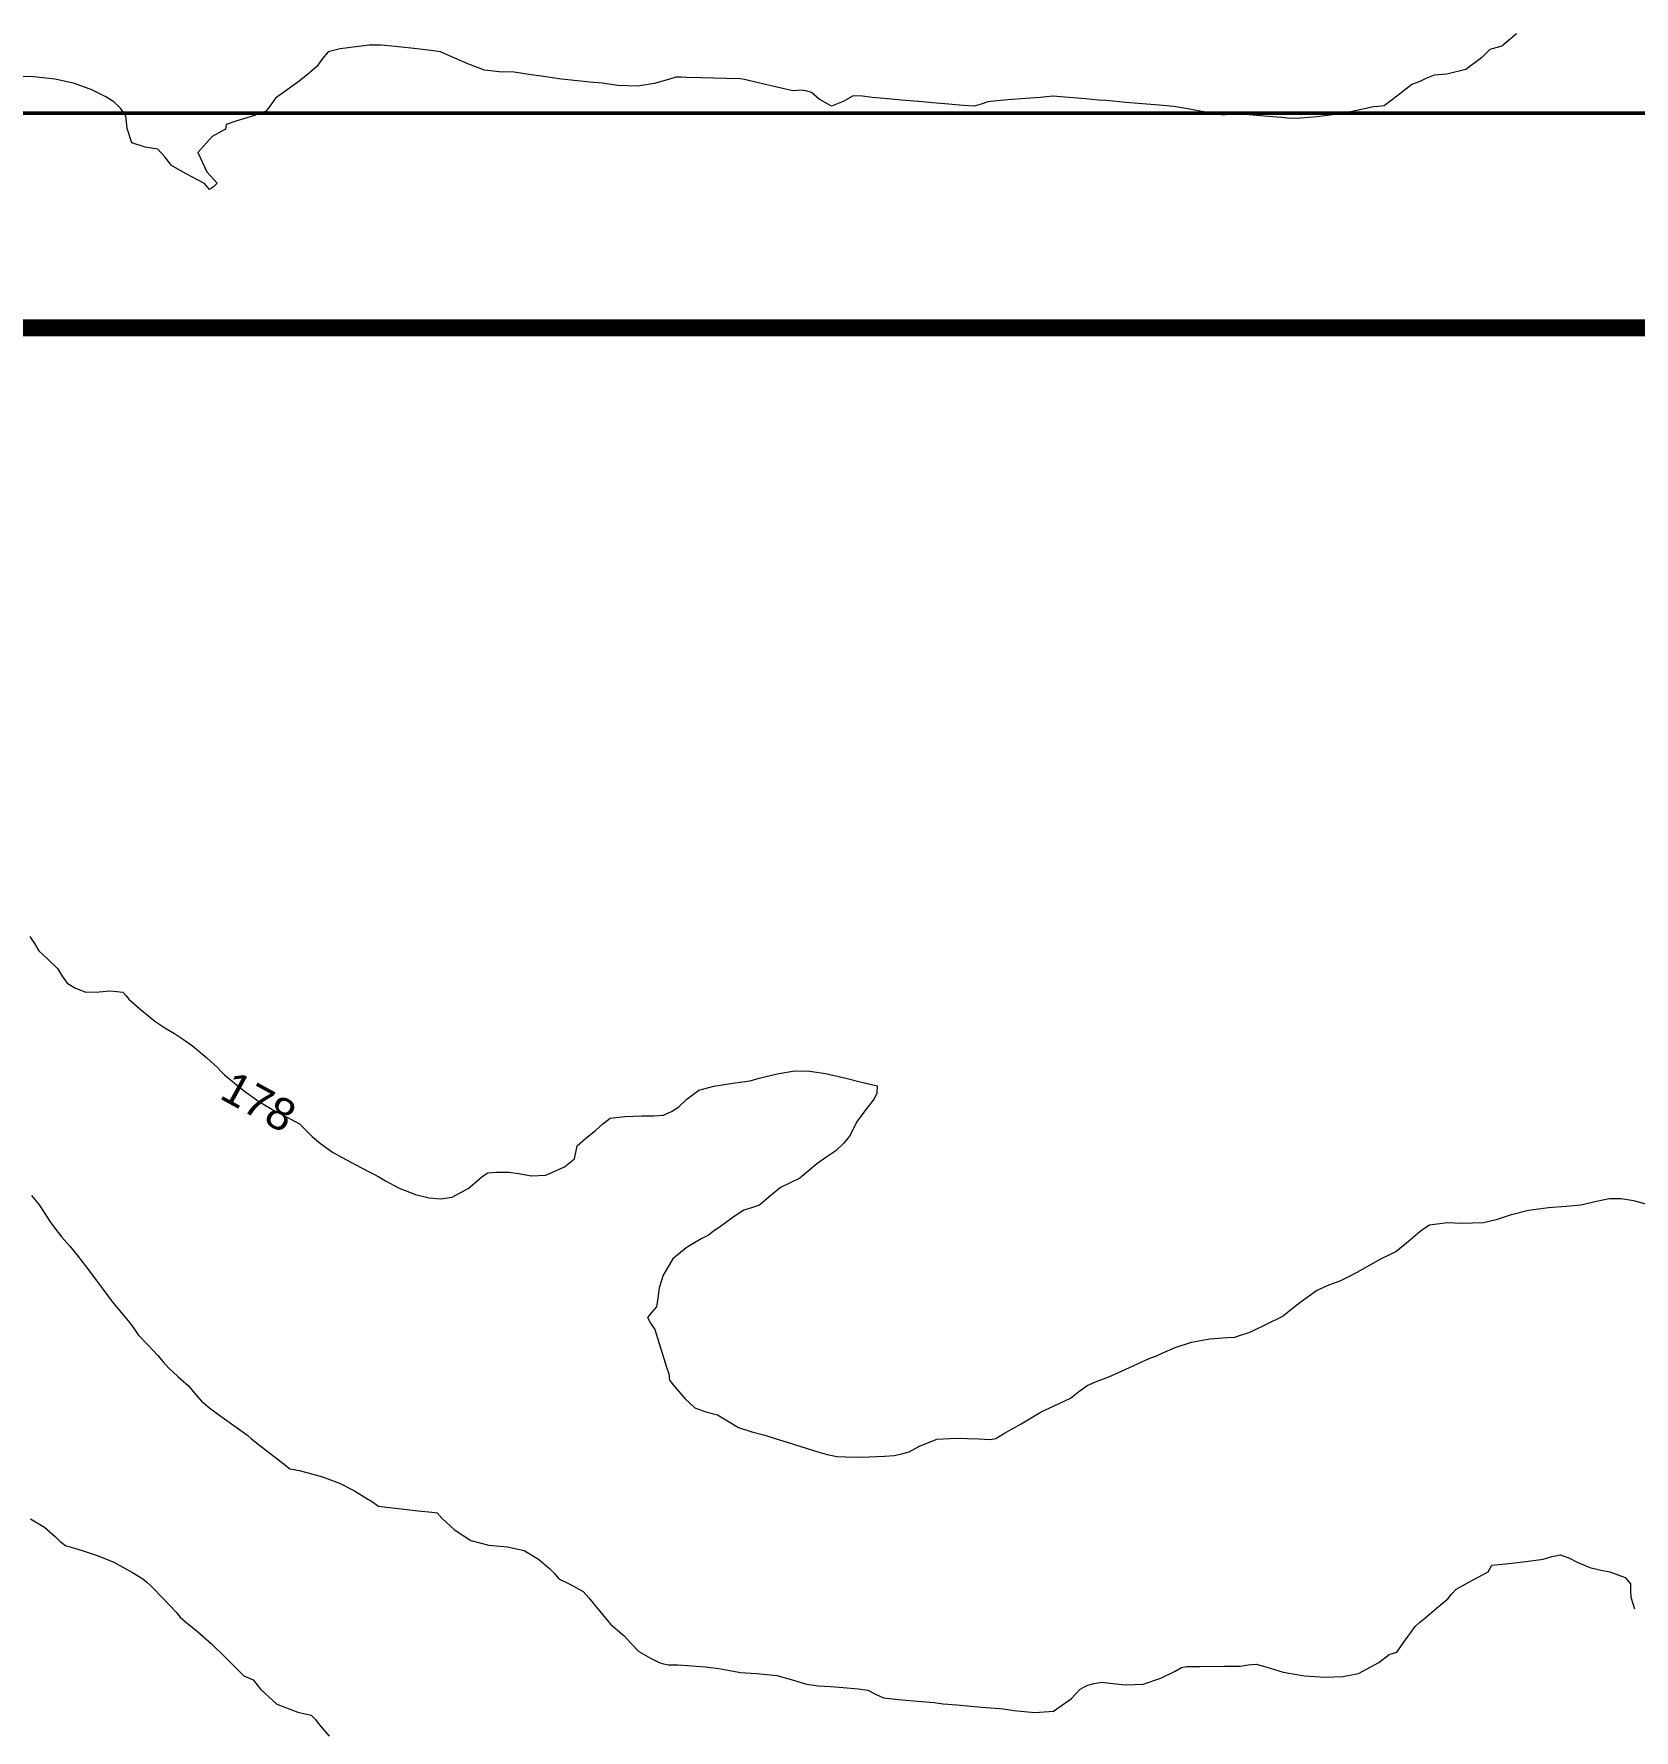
# Model space of a CAD drawing. Header units: metres. Extents: x 354768 to 355417, y 9249536 to 9250102.
# Drawn here: x 354865.8 to 354884.44, y 9249874.16 to 9249893.93 of the extents above; entities that cross this region are included whole.
import ezdxf
from ezdxf.enums import TextEntityAlignment as Align

# ---------------------------------------------------------------- set-up
doc = ezdxf.new("R2010")
doc.units = ezdxf.units.M
doc.header["$LTSCALE"] = 0.25
doc.layers.add('CURVAS', color=33, linetype='CONTINUOUS', lineweight=13, true_color=0xb08860)
doc.layers.add('CURVAS-TXT', color=33, linetype='CONTINUOUS', true_color=0x966e46)
doc.layers.add('MARCO', color=7, linetype='CONTINUOUS', lineweight=50)
doc.styles.get("Standard").update_dxf_attribs({"font": 'arial.ttf'})

# ---------------------------------------------------------------- blocks, each defined once
blk = doc.blocks.new('CURVAS_DE_NIVEL')
at = {"layer": 'CURVAS'}
for points in [[(354865.757, 9249876.62), (354865.921, 9249876.523), (354866.047, 9249876.413), (354866.101, 9249876.358), (354866.164, 9249876.309), (354866.214, 9249876.295), (354866.27, 9249876.279), (354866.357, 9249876.253), (354866.534, 9249876.194), (354866.718, 9249876.122), (354866.945, 9249875.998), (354867.065, 9249875.921), (354867.113, 9249875.882), (354867.16, 9249875.841), (354867.311, 9249875.684), (354867.454, 9249875.533), (354867.501, 9249875.474), (354867.563, 9249875.423), (354867.702, 9249875.307), (354867.864, 9249875.164), (354868.028, 9249875.006), (354868.172, 9249874.861), (354868.242, 9249874.791), (354868.298, 9249874.769), (354868.353, 9249874.747), (354868.441, 9249874.634), (354868.626, 9249874.461), (354868.873, 9249874.369), (354869.029, 9249874.335), (354869.077, 9249874.282), (354869.122, 9249874.225), (354869.236, 9249874.089)], [(354883.074, 9249893.925), (354882.903, 9249893.784), (354882.832, 9249893.765), (354882.762, 9249893.745), (354882.666, 9249893.647), (354882.482, 9249893.509), (354882.26, 9249893.457), (354882.112, 9249893.445), (354882.017, 9249893.404), (354881.945, 9249893.37), (354881.852, 9249893.337), (354881.694, 9249893.213), (354881.529, 9249893.087), (354881.466, 9249893.08), (354881.401, 9249893.077), (354881.321, 9249893.058), (354881.158, 9249893.021), (354880.961, 9249892.985), (354880.749, 9249892.96), (354880.557, 9249892.945), (354880.462, 9249892.939), (354880.4, 9249892.944), (354880.337, 9249892.95), (354880.18, 9249892.964), (354879.909, 9249892.987), (354879.758, 9249892.999), (354879.708, 9249892.988), (354879.659, 9249892.978), (354879.511, 9249893.003), (354879.243, 9249893.052), (354879.078, 9249893.08), (354878.993, 9249893.088), (354878.907, 9249893.095), (354878.76, 9249893.107), (354878.52, 9249893.128), (354878.373, 9249893.14), (354878.288, 9249893.148), (354878.202, 9249893.155), (354878.053, 9249893.168), (354877.811, 9249893.19), (354877.669, 9249893.2), (354877.597, 9249893.193), (354877.525, 9249893.183), (354877.353, 9249893.172), (354877.147, 9249893.159), (354877.017, 9249893.146), (354876.914, 9249893.132), (354876.833, 9249893.106), (354876.752, 9249893.082), (354876.624, 9249893.09), (354876.413, 9249893.109), (354876.267, 9249893.123), (354876.158, 9249893.133), (354876.048, 9249893.142), (354875.908, 9249893.154), (354875.703, 9249893.171), (354875.563, 9249893.183), (354875.452, 9249893.199), (354875.343, 9249893.202), (354875.227, 9249893.136), (354875.089, 9249893.083), (354874.945, 9249893.164), (354874.858, 9249893.243), (354874.805, 9249893.259), (354874.75, 9249893.27), (354874.694, 9249893.266), (354874.639, 9249893.262), (354874.487, 9249893.296), (354874.221, 9249893.359), (354874.078, 9249893.393), (354874.027, 9249893.401), (354873.868, 9249893.405), (354873.573, 9249893.414), (354873.402, 9249893.419), (354873.338, 9249893.421), (354873.275, 9249893.42), (354873.192, 9249893.395), (354873.025, 9249893.349), (354872.834, 9249893.317), (354872.6, 9249893.326), (354872.419, 9249893.353), (354872.274, 9249893.364), (354872.13, 9249893.377), (354871.946, 9249893.399), (354871.733, 9249893.428), (354871.562, 9249893.454), (354871.391, 9249893.478), (354871.217, 9249893.484), (354871.047, 9249893.504), (354870.851, 9249893.575), (354870.639, 9249893.669), (354870.534, 9249893.718), (354870.451, 9249893.729), (354870.294, 9249893.747), (354870.009, 9249893.778), (354869.841, 9249893.796), (354869.772, 9249893.796), (354869.703, 9249893.793), (354869.579, 9249893.779), (354869.366, 9249893.75), (354869.226, 9249893.718), (354869.159, 9249893.64), (354869.097, 9249893.551), (354869.003, 9249893.467), (354868.872, 9249893.362), (354868.72, 9249893.255), (354868.611, 9249893.177), (354868.558, 9249893.099), (354868.502, 9249893.026), (354868.366, 9249892.975), (354868.15, 9249892.907), (354868.035, 9249892.871), (354868.027, 9249892.814), (354867.874, 9249892.729), (354867.707, 9249892.544), (354867.811, 9249892.317), (354867.931, 9249892.185), (354867.889, 9249892.143), (354867.843, 9249892.111), (354867.783, 9249892.183), (354867.694, 9249892.229), (354867.526, 9249892.317), (354867.401, 9249892.393), (354867.322, 9249892.492), (354867.24, 9249892.584), (354867.092, 9249892.605), (354866.936, 9249892.655), (354866.883, 9249892.822), (354866.867, 9249892.97), (354866.806, 9249893.059), (354866.729, 9249893.134), (354866.636, 9249893.192), (354866.473, 9249893.273), (354866.27, 9249893.347), (354866.042, 9249893.398), (354865.797, 9249893.426), (354865.547, 9249893.428)], [(354865.748, 9249883.406), (354865.802, 9249883.324), (354865.855, 9249883.242), (354865.962, 9249883.14), (354866.071, 9249883.035), (354866.125, 9249882.947), (354866.182, 9249882.864), (354866.28, 9249882.805), (354866.403, 9249882.76), (354866.558, 9249882.762), (354866.68, 9249882.774), (354866.762, 9249882.768), (354866.831, 9249882.757), (354866.867, 9249882.718), (354866.902, 9249882.677), (354867.029, 9249882.565), (354867.206, 9249882.419), (354867.321, 9249882.344), (354867.434, 9249882.277), (354867.541, 9249882.208), (354867.645, 9249882.135), (354867.81, 9249881.992), (354867.934, 9249881.88), (354867.975, 9249881.837), (354868.017, 9249881.795), (354868.086, 9249881.736), (354868.233, 9249881.616), (354868.417, 9249881.483), (354868.614, 9249881.369), (354868.79, 9249881.279), (354868.892, 9249881.224), (354868.966, 9249881.151), (354869.038, 9249881.076), (354869.136, 9249880.995), (354869.277, 9249880.895), (354869.431, 9249880.808), (354869.614, 9249880.713), (354869.712, 9249880.663), (354869.764, 9249880.635), (354869.816, 9249880.606), (354869.893, 9249880.56), (354870.054, 9249880.473), (354870.241, 9249880.4), (354870.401, 9249880.362), (354870.537, 9249880.35), (354870.67, 9249880.369), (354870.855, 9249880.47), (354870.957, 9249880.557), (354871.019, 9249880.609), (354871.084, 9249880.654), (354871.188, 9249880.663), (354871.33, 9249880.663), (354871.442, 9249880.645), (354871.596, 9249880.62), (354871.761, 9249880.627), (354871.981, 9249880.725), (354872.095, 9249880.815), (354872.112, 9249880.89), (354872.128, 9249880.967), (354872.224, 9249881.052), (354872.344, 9249881.149), (354872.425, 9249881.226), (354872.51, 9249881.289), (354872.685, 9249881.31), (354872.881, 9249881.317), (354873.019, 9249881.319), (354873.132, 9249881.327), (354873.225, 9249881.368), (354873.312, 9249881.421), (354873.405, 9249881.511), (354873.543, 9249881.615), (354873.72, 9249881.663), (354873.939, 9249881.698), (354874.052, 9249881.713), (354874.143, 9249881.727), (354874.246, 9249881.755), (354874.458, 9249881.808), (354874.66, 9249881.842), (354874.839, 9249881.84), (354875.019, 9249881.811), (354875.259, 9249881.757), (354875.423, 9249881.713), (354875.542, 9249881.688), (354875.624, 9249881.668), (354875.617, 9249881.58), (354875.588, 9249881.516), (354875.492, 9249881.392), (354875.381, 9249881.245), (354875.341, 9249881.163), (354875.3, 9249881.082), (354875.233, 9249881), (354875.142, 9249880.91), (354875.037, 9249880.838), (354874.919, 9249880.759), (354874.818, 9249880.672), (354874.72, 9249880.592), (354874.609, 9249880.537), (354874.497, 9249880.483), (354874.366, 9249880.372), (354874.252, 9249880.277), (354874.16, 9249880.247), (354874.067, 9249880.218), (354873.956, 9249880.144), (354873.797, 9249880.029), (354873.713, 9249879.968), (354873.657, 9249879.929), (354873.57, 9249879.883), (354873.395, 9249879.778), (354873.242, 9249879.653), (354873.13, 9249879.46), (354873.083, 9249879.312), (354873.067, 9249879.191), (354873.053, 9249879.093), (354872.995, 9249879.03), (354872.946, 9249878.969), (354872.982, 9249878.9), (354873.031, 9249878.828), (354873.083, 9249878.664), (354873.136, 9249878.491), (354873.169, 9249878.387), (354873.193, 9249878.311), (354873.201, 9249878.237), (354873.261, 9249878.162), (354873.386, 9249878.019), (354873.499, 9249877.914), (354873.627, 9249877.87), (354873.761, 9249877.835), (354873.88, 9249877.762), (354874.005, 9249877.687), (354874.162, 9249877.636), (354874.315, 9249877.596), (354874.445, 9249877.554), (354874.574, 9249877.513), (354874.733, 9249877.464), (354874.933, 9249877.403), (354875.041, 9249877.371), (354875.097, 9249877.358), (354875.154, 9249877.347), (354875.252, 9249877.343), (354875.394, 9249877.341), (354875.53, 9249877.345), (354875.709, 9249877.353), (354875.821, 9249877.361), (354875.91, 9249877.38), (354875.997, 9249877.404), (354876.116, 9249877.47), (354876.316, 9249877.549), (354876.543, 9249877.562), (354876.809, 9249877.554), (354876.94, 9249877.546), (354877.004, 9249877.558), (354877.108, 9249877.618), (354877.301, 9249877.73), (354877.416, 9249877.797), (354877.474, 9249877.833), (354877.533, 9249877.868), (354877.686, 9249877.937), (354877.874, 9249878.029), (354877.972, 9249878.104), (354878.07, 9249878.177), (354878.188, 9249878.226), (354878.321, 9249878.275), (354878.469, 9249878.341), (354878.655, 9249878.427), (354878.756, 9249878.474), (354878.812, 9249878.496), (354878.869, 9249878.517), (354878.942, 9249878.552), (354879.096, 9249878.619), (354879.285, 9249878.682), (354879.5, 9249878.718), (354879.7, 9249878.735), (354879.792, 9249878.74), (354879.869, 9249878.765), (354879.923, 9249878.783), (354879.985, 9249878.805), (354880.166, 9249878.893), (354880.341, 9249878.981), (354880.381, 9249879.011), (354880.421, 9249879.041), (354880.546, 9249879.142), (354880.741, 9249879.282), (354880.897, 9249879.351), (354881.019, 9249879.396), (354881.118, 9249879.445), (354881.215, 9249879.496), (354881.368, 9249879.581), (354881.506, 9249879.658), (354881.588, 9249879.696), (354881.667, 9249879.735), (354881.816, 9249879.859), (354881.952, 9249879.975), (354882.005, 9249880.013), (354882.059, 9249880.046), (354882.149, 9249880.061), (354882.267, 9249880.074), (354882.43, 9249880.067), (354882.687, 9249880.076), (354882.853, 9249880.115), (354883.013, 9249880.168), (354883.214, 9249880.219), (354883.445, 9249880.249), (354883.652, 9249880.264), (354883.823, 9249880.281), (354884.003, 9249880.324), (354884.152, 9249880.355), (354884.294, 9249880.353), (354884.435, 9249880.331), (354884.591, 9249880.287)], [(354865.768, 9249880.389), (354865.858, 9249880.282), (354865.923, 9249880.18), (354865.984, 9249880.081), (354866.052, 9249879.992), (354866.123, 9249879.905), (354866.213, 9249879.798), (354866.301, 9249879.694), (354866.366, 9249879.609), (354866.431, 9249879.524), (354866.52, 9249879.404), (354866.602, 9249879.294), (354866.657, 9249879.219), (354866.713, 9249879.145), (354866.816, 9249879.023), (354866.915, 9249878.904), (354866.963, 9249878.834), (354867.012, 9249878.765), (354867.124, 9249878.648), (354867.242, 9249878.526), (354867.303, 9249878.452), (354867.365, 9249878.38), (354867.475, 9249878.282), (354867.597, 9249878.171), (354867.672, 9249878.081), (354867.748, 9249877.992), (354867.846, 9249877.912), (354867.963, 9249877.826), (354868.152, 9249877.69), (354868.291, 9249877.591), (354868.333, 9249877.555), (354868.374, 9249877.518), (354868.545, 9249877.387), (354868.713, 9249877.26), (354868.779, 9249877.206), (354868.83, 9249877.196), (354868.886, 9249877.186), (354868.975, 9249877.163), (354869.158, 9249877.11), (354869.356, 9249877.038), (354869.533, 9249876.947), (354869.676, 9249876.86), (354869.74, 9249876.818), (354869.812, 9249876.768), (354869.976, 9249876.749), (354870.272, 9249876.716), (354870.434, 9249876.699), (354870.495, 9249876.69), (354870.555, 9249876.626), (354870.699, 9249876.492), (354870.888, 9249876.368), (354871.099, 9249876.314), (354871.315, 9249876.296), (354871.509, 9249876.252), (354871.675, 9249876.152), (354871.803, 9249876.043), (354871.858, 9249875.989), (354871.913, 9249875.924), (354872.04, 9249875.861), (354872.195, 9249875.776), (354872.263, 9249875.7), (354872.327, 9249875.618), (354872.42, 9249875.505), (354872.517, 9249875.393), (354872.595, 9249875.325), (354872.675, 9249875.258), (354872.751, 9249875.171), (354872.845, 9249875.076), (354872.983, 9249874.996), (354873.083, 9249874.948), (354873.134, 9249874.933), (354873.186, 9249874.921), (354873.243, 9249874.92), (354873.301, 9249874.92), (354873.413, 9249874.912), (354873.619, 9249874.895), (354873.777, 9249874.879), (354873.904, 9249874.855), (354874.03, 9249874.831), (354874.215, 9249874.82), (354874.453, 9249874.795), (354874.648, 9249874.74), (354874.801, 9249874.693), (354874.939, 9249874.677), (354875.079, 9249874.669), (354875.226, 9249874.656), (354875.4, 9249874.64), (354875.513, 9249874.624), (354875.605, 9249874.579), (354875.696, 9249874.535), (354875.87, 9249874.515), (354876.14, 9249874.492), (354876.288, 9249874.48), (354876.339, 9249874.473), (354876.39, 9249874.466), (354876.551, 9249874.453), (354876.837, 9249874.428), (354876.997, 9249874.415), (354877.095, 9249874.406), (354877.217, 9249874.388), (354877.46, 9249874.365), (354877.679, 9249874.382), (354877.888, 9249874.526), (354877.988, 9249874.636), (354878.032, 9249874.661), (354878.078, 9249874.684), (354878.15, 9249874.701), (354878.239, 9249874.717), (354878.335, 9249874.705), (354878.513, 9249874.686), (354878.721, 9249874.696), (354878.928, 9249874.763), (354879.097, 9249874.847), (354879.17, 9249874.89), (354879.23, 9249874.899), (354879.383, 9249874.9), (354879.671, 9249874.903), (354879.852, 9249874.906), (354879.946, 9249874.919), (354880.039, 9249874.927), (354880.15, 9249874.895), (354880.355, 9249874.836), (354880.604, 9249874.791), (354880.842, 9249874.776), (354881.05, 9249874.784), (354881.232, 9249874.821), (354881.47, 9249874.948), (354881.587, 9249875.039), (354881.679, 9249875.067), (354881.781, 9249875.212), (354881.89, 9249875.368), (354881.944, 9249875.415), (354882, 9249875.461), (354882.137, 9249875.575), (354882.272, 9249875.69), (354882.319, 9249875.746), (354882.368, 9249875.801), (354882.561, 9249875.907), (354882.743, 9249876.005), (354882.785, 9249876.082), (354882.868, 9249876.091), (354882.985, 9249876.102), (354883.182, 9249876.124), (354883.382, 9249876.15), (354883.485, 9249876.181), (354883.586, 9249876.201), (354883.69, 9249876.162), (354883.778, 9249876.116), (354883.852, 9249876.084), (354883.928, 9249876.054), (354884.039, 9249876.029), (354884.161, 9249876.002), (354884.264, 9249875.966), (354884.34, 9249875.936), (354884.401, 9249875.863), (354884.403, 9249875.794), (354884.406, 9249875.71), (354884.448, 9249875.574)]]:
    blk.add_lwpolyline(points, dxfattribs=at)
at = {"layer": 'CURVAS-TXT'}
blk.add_text('178', height=0.375, rotation=-28.7131, dxfattribs=at).set_placement((354868.417, 9249881.483), align=Align.MIDDLE_CENTER)

msp = doc.modelspace()

# ---------------------------------------------------------------- linework, layer by layer
at = {"layer": 'MARCO'}
msp.add_lwpolyline([(354798.5, 9249744.5), (355008.75, 9249744.5), (355008.75, 9249893), (354798.5, 9249893)], close=True, dxfattribs=at)
at = {"layer": 'MARCO', "const_width": 0.2}
msp.add_lwpolyline([(354804.75, 9249747), (355006.25, 9249747), (355006.25, 9249890.5), (354804.75, 9249890.5)], close=True, dxfattribs=at)

# ---------------------------------------------------------------- block references
at = {"layer": 'CURVAS'}
msp.add_blockref('CURVAS_DE_NIVEL', (0, 0), dxfattribs=at)

doc.saveas('drawing.dxf')
